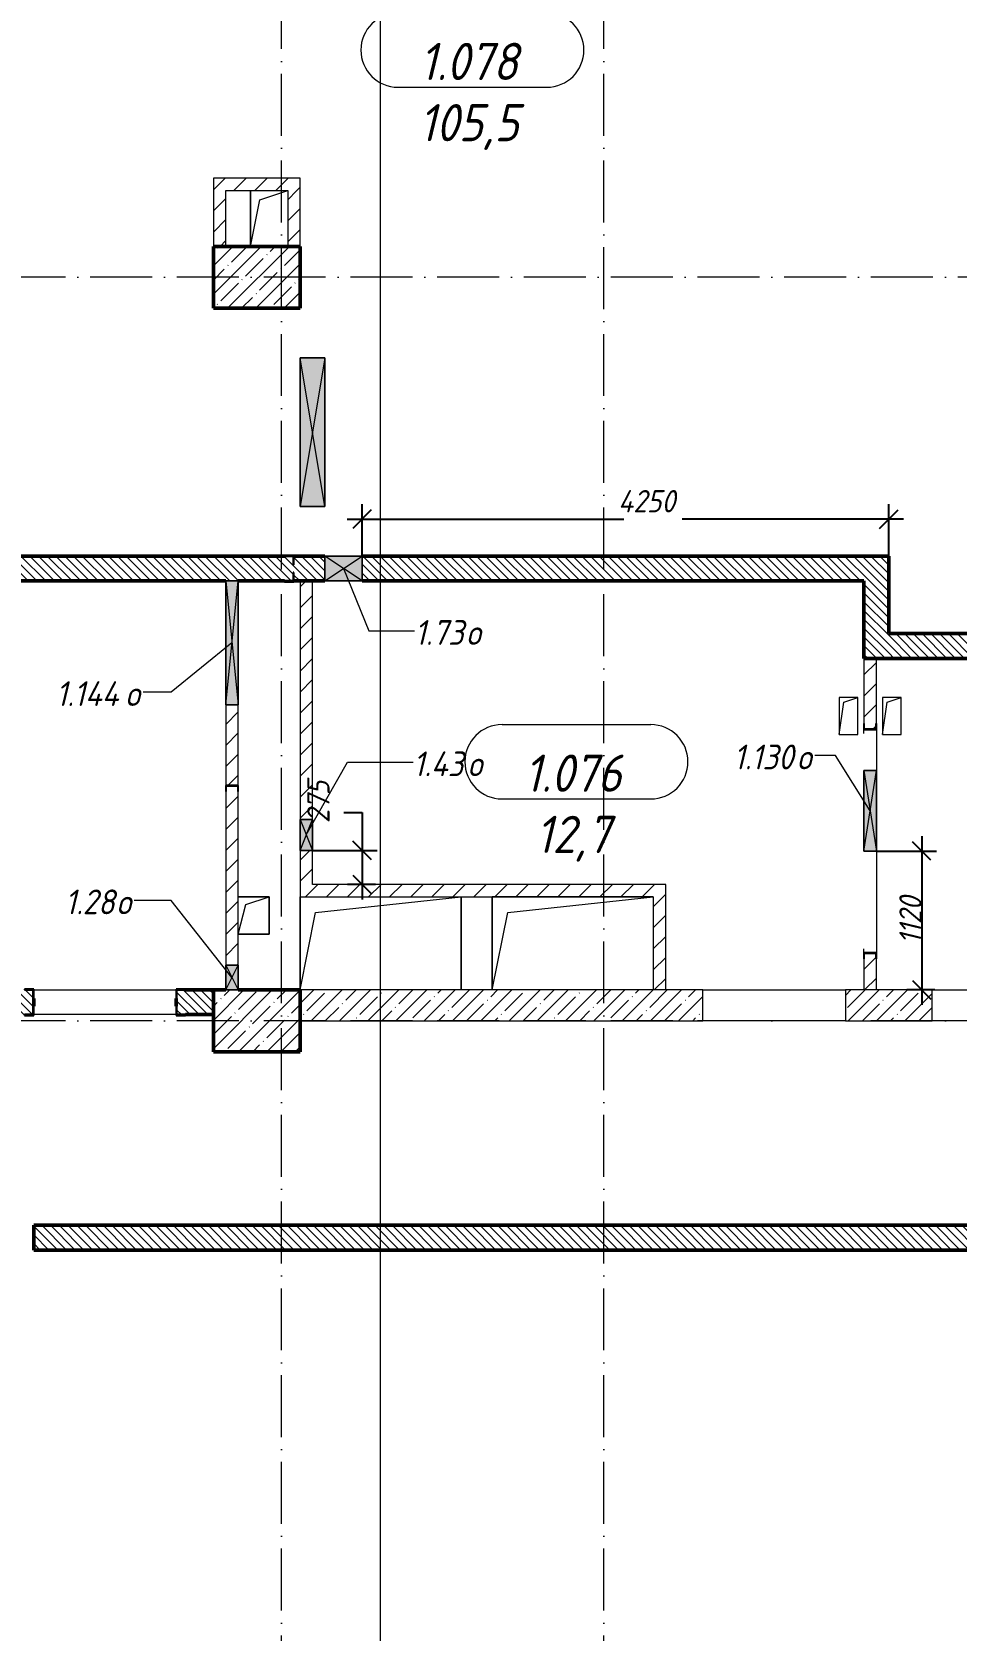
# Model space of a CAD drawing. Header units: millimetres. Extents: x -12989 to 629078, y -109036 to 555275.
# Drawn here: x 525449 to 532906, y 293457 to 306353 of the extents above; entities that cross this region are included whole.
import ezdxf

# ---------------------------------------------------------------- set-up
doc = ezdxf.new("R2010")
doc.units = ezdxf.units.MM
doc.linetypes.add('50_200_ШТРИХ_1Т_ш5_п1_п1_', pattern=[700, 500, -100, 0, -100])
for name, color, linetype, lineweight in [('A-____-____-DIMS', 7, 'Continuous', 9), ('A-DETL-GENF-OTLN', 7, 'Continuous', 9), ('A-FLOR-____-OTLN', 7, 'Continuous', 9), ('A-GENM-____-MCUT', 7, 'Continuous', 25), ('A-GENM-____-OTLN', 7, 'Continuous', 9), ('A-GENM-____-OTLN-1', 7, 'Continuous', 25), ('A-GLAZ-____-IDEN', 7, 'Continuous', 9), ('A-GLAZ-____-OTLN', 7, 'Continuous', 9), ('A-WALL-____-MCUT-1', 7, 'Continuous', 9), ('A-WALL-____-MCUT-2', 7, 'Continuous', 50), ('A-WALL-____-OTLN', 7, 'Continuous', 9), ('A-WALL-____-PATT-1', 7, 'Continuous', 9), ('A-WALL-FNSH-MCUT-1', 7, 'Continuous', 9), ('I-WALL-____-OTLN', 7, 'Continuous', 9), ('S-COLS-____-MCUT', 7, 'Continuous', 50), ('S-COLS-____-OTLN', 7, 'Continuous', 9), ('S-GRID-____-OTLN-1', 7, '50_200_ШТРИХ_1Т_ш5_п1_п1_', 9)]:
    doc.layers.add(name, color=color, linetype=linetype, lineweight=lineweight)
doc.layers.add('A-AREA-IDEN-1', color=7, linetype='Continuous', lineweight=9, true_color=0xaaaaaa)
doc.layers.add('G-____-____-SYMB-1', color=9, linetype='Continuous', lineweight=9, true_color=0x808080)
doc.styles.add('ISOCPEUR_I', font='isocpeui.ttf', dxfattribs={"width": 0.9, "height": 2.5})
doc.styles.add('ISOCPEUR_I_10', font='isocpeui.ttf', dxfattribs={"width": 0.9, "height": 180})
doc.styles.add('ISOCPEUR_I_9', font='isocpeui.ttf', dxfattribs={"width": 0.9, "height": 250})
doc.dimstyles.new('ISO-1_8_0_9К_СРЕДНИЙ_Кладочные_3', dxfattribs={"dimscale": 304.8, "dimtxt": 179.276612, "dimasz": 0.492126, "dimexe": 0.393701, "dimexo": 0, "dimgap": 0, "dimtad": 1, "dimdec": 3, "dimrnd": 0.001, "dimdsep": 46, "dimtxsty": 'ISOCPEUR_I_10', "dimblk1": 'OBLIQUE', "dimblk2": 'OBLIQUE', "dimsah": 1, "dimcen": 0.09, "dimdle": 0.393701, "dimazin": 0, "dimtfac": 1, "dimtdec": 4, "dimtix": 1, "dimtmove": 0, "dimatfit": 3, "dimfxl": 1, "dimtvp": 1, "dimtolj": 1, "dimtzin": 0, "dimarcsym": 2})
doc.dimstyles.new('ISO-1_8_0_9К_СРЕДНИЙ_Кладочные_4', dxfattribs={"dimscale": 304.8, "dimtxt": 179.276612, "dimasz": 0.492126, "dimexe": 0.393701, "dimexo": 0, "dimgap": 0, "dimtad": 1, "dimdec": 3, "dimrnd": 0.001, "dimdsep": 46, "dimtxsty": 'ISOCPEUR_I_10', "dimblk1": 'OBLIQUE', "dimblk2": 'OBLIQUE', "dimsah": 1, "dimcen": 0.09, "dimdle": 0.393701, "dimazin": 0, "dimtfac": 1, "dimtdec": 4, "dimtix": 1, "dimtmove": 1, "dimatfit": 3, "dimfxl": 1, "dimtvp": 1, "dimtolj": 1, "dimtzin": 0, "dimarcsym": 2})
doc.dimstyles.new('ISO-1_8_0_9К_СРЕДНИЙ_Кладочные_5', dxfattribs={"dimscale": 304.8, "dimtxt": 179.276612, "dimasz": 0.492126, "dimexe": 0.393701, "dimexo": 0, "dimgap": 0, "dimtad": 1, "dimdec": 3, "dimrnd": 0.001, "dimdsep": 46, "dimtxsty": 'ISOCPEUR_I_10', "dimblk1": 'OBLIQUE', "dimblk2": 'OBLIQUE', "dimsah": 1, "dimcen": 0.09, "dimdle": 0.393701, "dimazin": 0, "dimtfac": 1, "dimtdec": 4, "dimtix": 1, "dimtmove": 2, "dimatfit": 3, "dimfxl": 1, "dimtvp": 1, "dimtolj": 1, "dimtzin": 0, "dimarcsym": 2})
pattern_1 = [(135, (513013.31, 265891.49), (-35.35534, -35.35534), [])]
pattern_2 = [(45, (513013.31, 265891.49), (-84.8528, 84.8528), [])]

# ---------------------------------------------------------------- blocks, each defined once
blk = doc.blocks.new('BSC_Колонна _Прямоугольная - 500х700-V4-АР1_План отверстий 1 этажа в осях 1-64_А-ГГ')
at = {"layer": 'S-COLS-____-OTLN'}
h = blk.add_hatch(dxfattribs=at)
h.set_pattern_fill('FP_32', color=256, style=0, pattern_type=2)
h.set_pattern_definition([(315, (-32481.04, 14250), (114.04925, 114.04925), []), (315, (-32481.04, 14135.95), (114.04925, 114.04925), [201.613, -40.323, 3.353, -36.97])])
h.paths.add_polyline_path([(-250, 125), (-250, -350), (250, -350), (250, 350), (-250, 350), (-250, 150)], flags=0)
at = {"layer": 'S-COLS-____-MCUT'}
for p, q in [((250, 350), (-250, 350)), ((-250, 350), (-250, -350)), ((250, 250), (250, 350)), ((250, -350), (250, 150)), ((-250, -350), (250, -350))]:
    blk.add_line(p, q, dxfattribs=at)
blk = doc.blocks.new('BSC_Колонна _Прямоугольная - 500х700-V119-АР1_План отверстий 1 этажа в осях 1-64_А-ГГ')
at = {"layer": 'S-COLS-____-OTLN'}
h = blk.add_hatch(dxfattribs=at)
h.set_pattern_fill('FP_152', color=256, style=0, pattern_type=2)
h.set_pattern_definition([(315, (-38481.04, 14250), (114.04925, 114.04925), []), (315, (-38481.04, 14135.95), (114.04925, 114.04925), [201.613, -40.323, 3.353, -36.97])])
h.paths.add_polyline_path([(-250, 350), (-250, -350), (250, -350), (250, 350)], flags=0)
at = {"layer": 'S-COLS-____-MCUT'}
for p, q in [((250, 350), (-250, 350)), ((-250, 350), (-250, -350)), ((250, -350), (250, 350)), ((-250, -350), (250, -350))]:
    blk.add_line(p, q, dxfattribs=at)
blk = doc.blocks.new('154_Фахверк_СКБ_Швеллер - Тип_100_4010-27736299-АР1_План отверстий 1 этажа в осях 1-64_А-ГГ')
at = {"layer": 'A-GENM-____-MCUT'}
for p, q in [((175, 50), (125, 50)), ((125, 50), (125, -50)), ((128, 47), (175, 47)), ((128, -47), (128, 47)), ((175, 47), (175, 50)), ((125, -50), (175, -50)), ((175, -47), (128, -47)), ((175, -50), (175, -47))]:
    blk.add_line(p, q, dxfattribs=at)
blk = doc.blocks.new('Фахверк_СКБ_Уголок - 200_4010-27904266-АР1_План отверстий 1 этажа в осях 1-64_А-ГГ')
at = {"layer": 'A-GENM-____-MCUT'}
for p, q in [((125, 156), (50, 156)), ((50, 156), (50, 150)), ((50, 150), (119, 150)), ((119, 150), (119, 81)), ((125, 81), (125, 156)), ((119, 81), (125, 81)), ((125, 19), (119, 19)), ((119, 19), (119, -50)), ((125, -56), (125, 19)), ((119, -50), (50, -50)), ((50, -50), (50, -56)), ((50, -56), (125, -56))]:
    blk.add_line(p, q, dxfattribs=at)
blk = doc.blocks.new('154_Стойка_СКБ_Уголок - СМ-2230_200-28216496-АР1_План отверстий 1 этажа в осях 1-64_А-ГГ')
at = {"layer": 'A-GENM-____-MCUT'}
for p, q in [((125, 156), (125, 81)), ((200, 156), (125, 156)), ((131, 81), (131, 150)), ((131, 150), (200, 150)), ((200, 150), (200, 156)), ((125, 81), (131, 81)), ((131, 19), (125, 19)), ((125, 19), (125, -56)), ((131, -50), (131, 19)), ((125, -56), (200, -56)), ((200, -50), (131, -50)), ((200, -56), (200, -50))]:
    blk.add_line(p, q, dxfattribs=at)
blk = doc.blocks.new('AR_Отверстие прямоугольное _в плите_ - AR_Отверстие прямоугольное _в плите_-30459943-АР1_План отверстий 1 этажа в осях 1-64_А-ГГ')
at = {"layer": 'A-GENM-____-OTLN'}
for p, q in [((75, 150), (-75, 150)), ((-75, 150), (-75, -150)), ((-37, 113), (75, 150)), ((75, -150), (75, 150)), ((-75, -150), (-37, 113)), ((-75, -150), (75, -150))]:
    blk.add_line(p, q, dxfattribs=at)
blk = doc.blocks.new('AR_Отверстие прямоугольное _в плите_ - AR_Отверстие прямоугольное _в плите_-V194-АР1_План отверстий 1 этажа в осях 1-64_А-ГГ')
at = {"layer": 'A-GENM-____-OTLN'}
for p, q in [((-650, 375), (-650, -375)), ((-525, 250), (650, 375)), ((650, -375), (650, 375)), ((-650, -375), (-525, 250))]:
    blk.add_line(p, q, dxfattribs=at)
blk = doc.blocks.new('AR_Отверстие прямоугольное _в плите_ - AR_Отверстие прямоугольное _в плите_-V195-АР1_План отверстий 1 этажа в осях 1-64_А-ГГ')
at = {"layer": 'A-GENM-____-OTLN'}
for p, q in [((650, 375), (-650, 375)), ((-650, 375), (-650, -375)), ((-525, 250), (650, 375)), ((-650, -375), (-525, 250))]:
    blk.add_line(p, q, dxfattribs=at)
blk = doc.blocks.new('AR_Отверстие прямоугольное _в плите_ - AR_Отверстие прямоугольное _в плите_-V208-АР1_План отверстий 1 этажа в осях 1-64_А-ГГ')
at = {"layer": 'A-GENM-____-OTLN'}
for p, q in [((125, 150), (-125, 150)), ((-63, 88), (125, 150)), ((125, -150), (125, 150)), ((-125, -150), (-63, 88)), ((-125, -150), (125, -150))]:
    blk.add_line(p, q, dxfattribs=at)
blk = doc.blocks.new('AR_Отверстие прямоугольное _в плите_ - AR_Отверстие прямоугольное _в плите_-30552603-АР1_План отверстий 1 этажа в осях 1-64_А-ГГ')
at = {"layer": 'A-GENM-____-OTLN'}
for p, q in [((-150, 225), (-150, -225)), ((-150, -225), (-75, 150)), ((-75, 150), (150, 225))]:
    blk.add_line(p, q, dxfattribs=at)
blk = doc.blocks.new('AR_Отверстие прямоугольное _в стене__БезПР - AR_Отверстие прямоугольное _в стене__БезПР-36427964-АР1_План отверстий 1 этажа в осях 1-64_А-ГГ')
at = {"layer": 'A-GLAZ-____-OTLN'}
blk.add_hatch(color=256, dxfattribs=at).paths.add_polyline_path([(-150, 100), (-150, -100), (150, -100), (150, 100)], flags=0)
at = {"layer": 'A-DETL-GENF-OTLN'}
for p, q in [((-150, -100), (-150, 100)), ((-150, 100), (150, 100)), ((150, 100), (-150, -100)), ((-150, 100), (150, -100)), ((150, 100), (-150, 100)), ((-150, 100), (-150, -100)), ((150, 100), (150, -100)), ((150, -100), (150, 100)), ((150, -100), (-150, -100)), ((-150, -100), (150, -100))]:
    blk.add_line(p, q, dxfattribs=at)
at = {"layer": 'A-GLAZ-____-OTLN'}
blk.add_line((150, 100), (-150, 100), dxfattribs=at)
blk = doc.blocks.new('AR_Отверстие прямоугольное _в стене__БезПР - AR_Отверстие прямоугольное _в стене__БезПР-36428036-АР1_План отверстий 1 этажа в осях 1-64_А-ГГ')
at = {"layer": 'A-GLAZ-____-OTLN'}
blk.add_hatch(color=256, dxfattribs=at).paths.add_polyline_path([(-100, -50), (100, -50), (100, 50), (-100, 50)], flags=0)
at = {"layer": 'A-DETL-GENF-OTLN'}
for p, q in [((-100, -50), (-100, 50)), ((-100, 50), (100, 50)), ((100, 50), (-100, -50)), ((-100, 50), (100, -50)), ((100, 50), (-100, 50)), ((-100, 50), (-100, -50)), ((100, 50), (100, -50)), ((100, -50), (100, 50)), ((100, -50), (-100, -50)), ((-100, -50), (100, -50))]:
    blk.add_line(p, q, dxfattribs=at)
at = {"layer": 'A-GLAZ-____-OTLN'}
blk.add_line((100, 50), (-100, 50), dxfattribs=at)
blk = doc.blocks.new('AR_Отверстие прямоугольное _в стене__БезПР - AR_Отверстие прямоугольное _в стене__БезПР-36428091-АР1_План отверстий 1 этажа в осях 1-64_А-ГГ')
at = {"layer": 'A-GLAZ-____-OTLN'}
blk.add_hatch(color=256, dxfattribs=at).paths.add_polyline_path([(-125, -50), (125, -50), (125, 50), (-125, 50)], flags=0)
at = {"layer": 'A-DETL-GENF-OTLN'}
for p, q in [((-125, -50), (-125, 50)), ((-125, 50), (125, 50)), ((125, 50), (-125, -50)), ((-125, 50), (125, -50)), ((125, 50), (-125, 50)), ((-125, 50), (-125, -50)), ((125, 50), (125, -50)), ((125, -50), (125, 50)), ((125, -50), (-125, -50)), ((-125, -50), (125, -50))]:
    blk.add_line(p, q, dxfattribs=at)
at = {"layer": 'A-GLAZ-____-OTLN'}
blk.add_line((125, 50), (-125, 50), dxfattribs=at)
blk = doc.blocks.new('AR_Отверстие прямоугольное _в стене__БезПР - AR_Отверстие прямоугольное _в стене__БезПР-36428237-АР1_План отверстий 1 этажа в осях 1-64_А-ГГ')
at = {"layer": 'A-GLAZ-____-OTLN'}
blk.add_hatch(color=256, dxfattribs=at).paths.add_polyline_path([(-325, -50), (325, -50), (325, 50), (-325, 50)], flags=0)
at = {"layer": 'A-DETL-GENF-OTLN'}
for p, q in [((-325, -50), (-325, 50)), ((-325, 50), (325, 50)), ((325, 50), (-325, -50)), ((-325, 50), (325, -50)), ((325, 50), (-325, 50)), ((-325, 50), (-325, -50)), ((325, 50), (325, -50)), ((325, -50), (325, 50)), ((325, -50), (-325, -50)), ((-325, -50), (325, -50))]:
    blk.add_line(p, q, dxfattribs=at)
at = {"layer": 'A-GLAZ-____-OTLN'}
blk.add_line((325, 50), (-325, 50), dxfattribs=at)
blk = doc.blocks.new('AR_Отверстие прямоугольное _в стене__БезПР - AR_Отверстие прямоугольное _в стене__БезПР-36427925-АР1_План отверстий 1 этажа в осях 1-64_А-ГГ')
at = {"layer": 'A-GLAZ-____-OTLN'}
blk.add_hatch(color=256, dxfattribs=at).paths.add_polyline_path([(500, -50), (500, 50), (-500, 50), (-500, -50)], flags=0)
at = {"layer": 'A-DETL-GENF-OTLN'}
for p, q in [((-500, -50), (-500, 50)), ((-500, 50), (500, 50)), ((500, 50), (-500, -50)), ((-500, 50), (500, -50)), ((500, 50), (-500, 50)), ((-500, 50), (-500, -50)), ((500, 50), (500, -50)), ((500, -50), (500, 50)), ((500, -50), (-500, -50)), ((-500, -50), (500, -50))]:
    blk.add_line(p, q, dxfattribs=at)
at = {"layer": 'A-GLAZ-____-OTLN'}
blk.add_line((500, 50), (-500, 50), dxfattribs=at)
blk = doc.blocks.new('AR_Отверстие прямоугольное _в стене_ - AR_Отверстие прямоугольное _в стене__ОВ-36896535-АР1_План отверстий 1 этажа в осях 1-64_А-ГГ')
at = {"layer": 'A-GLAZ-____-OTLN'}
blk.add_hatch(color=256, dxfattribs=at).paths.add_polyline_path([(600, -100), (600, 100), (-600, 100), (-600, -100)], flags=0)
at = {"layer": 'A-DETL-GENF-OTLN'}
for p, q in [((-600, -100), (-600, 100)), ((-600, 100), (600, 100)), ((600, 100), (-600, -100)), ((-600, 100), (600, -100)), ((600, 100), (-600, 100)), ((-600, 100), (-600, -100)), ((600, 100), (600, -100)), ((600, -100), (600, 100)), ((600, -100), (-600, -100)), ((-600, -100), (600, -100))]:
    blk.add_line(p, q, dxfattribs=at)
blk = doc.blocks.new('_Oblique')
at = {"color": 0, "linetype": 'ByBlock', "lineweight": -2}
blk.add_line((-0.5, -0.5), (0.5, 0.5), dxfattribs=at)
blk = doc.blocks.new('*D5898')
at = {"layer": 'A-____-____-DIMS', "color": 0, "lineweight": -2, "transparency": 16777216}
for p, q in [((528113, 302123), (528113, 302541)), ((532363, 302123), (532363, 302541)), ((527993, 302421), (530226, 302421)), ((532483, 302421), (530695, 302421))]:
    blk.add_line(p, q, dxfattribs=at)
at = {"layer": 'Defpoints', "color": 0, "transparency": 16777216}
for p in [(532363, 302421), (528113, 302123), (532363, 302123)]:
    blk.add_point(p, dxfattribs=at)
at = {"layer": 'A-____-____-DIMS', "color": 0, "lineweight": -2, "transparency": 16777216, "xscale": 150, "yscale": 150, "zscale": 150, "rotation": 180}
blk.add_blockref('_Oblique', (528113, 302421), dxfattribs=at)
at = {"layer": 'A-____-____-DIMS', "color": 0, "lineweight": -2, "transparency": 16777216, "xscale": 150, "yscale": 150, "zscale": 150}
blk.add_blockref('_Oblique', (532363, 302421), dxfattribs=at)
at = {"layer": 'A-____-____-DIMS', "color": 0, "transparency": 16777216, "insert": (530179, 302656), "char_height": 180, "width": 562.65, "attachment_point": 1, "line_spacing_factor": 1.149209, "style": 'ISOCPEUR_I_10'}
blk.add_mtext('\\A1;4250', dxfattribs=at)
blk = doc.blocks.new('*D5899')
at = {"layer": 'A-____-____-DIMS', "color": 0, "lineweight": -2, "transparency": 16777216}
for p, q in [((532629, 299863), (532629, 298503)), ((532263, 299743), (532749, 299743)), ((532735, 298623), (532509, 298623))]:
    blk.add_line(p, q, dxfattribs=at)
at = {"layer": 'Defpoints', "color": 0, "transparency": 16777216}
for p in [(532263, 299743), (532629, 298623), (532735, 298623)]:
    blk.add_point(p, dxfattribs=at)
at = {"layer": 'A-____-____-DIMS', "color": 0, "lineweight": -2, "transparency": 16777216, "xscale": 150, "yscale": 150, "zscale": 150}
for p, rotation in [((532629, 299743), 90), ((532629, 298623), 270)]:
    blk.add_blockref('_Oblique', p, dxfattribs=dict(at, rotation=rotation))
at = {"layer": 'A-____-____-DIMS', "color": 0, "transparency": 16777216, "insert": (532539, 299183), "char_height": 180, "width": 463.36, "attachment_point": 5, "rotation": 90, "style": 'ISOCPEUR_I_10'}
blk.add_mtext('\\A1;1120', dxfattribs=at)
blk = doc.blocks.new('*D5900')
at = {"layer": 'A-____-____-DIMS', "color": 0, "lineweight": -2, "transparency": 16777216}
for p, q in [((527965, 300053), (528115, 300053)), ((528115, 300053), (528115, 299748)), ((528115, 299868), (528115, 299353)), ((527713, 299748), (528235, 299748)), ((528221, 299473), (527995, 299473))]:
    blk.add_line(p, q, dxfattribs=at)
at = {"layer": 'Defpoints', "color": 0, "transparency": 16777216}
for p in [(527713, 299748), (528115, 299473), (528221, 299473)]:
    blk.add_point(p, dxfattribs=at)
at = {"layer": 'A-____-____-DIMS', "color": 0, "lineweight": -2, "transparency": 16777216, "xscale": 150, "yscale": 150, "zscale": 150}
for p, rotation in [((528115, 299748), 90), ((528115, 299473), 270)]:
    blk.add_blockref('_Oblique', p, dxfattribs=dict(at, rotation=rotation))
at = {"layer": 'A-____-____-DIMS', "color": 0, "transparency": 16777216, "insert": (527671, 299968), "char_height": 180, "width": 409.58, "attachment_point": 1, "rotation": 90, "line_spacing_factor": 1.149209, "style": 'ISOCPEUR_I_10'}
blk.add_mtext('\\A1;275', dxfattribs=at)
blk = doc.blocks.new('AAR_СКБ_Марка_помещения_1_5 ммп - Номер _ Площадь-27962135-АИ_План этажа_Стены_1')
at = {"layer": 'A-AREA-IDEN-1'}
for p, q in [((-2.987, 3), (3.013, 3)), ((-2.987, 0), (3.013, 0))]:
    blk.add_line(p, q, dxfattribs=at)
for centre, start, end in [((-2.987, 1.5), 90, 270), ((3.013, 1.5), 270, 90)]:
    blk.add_arc(centre, 1.5, start, end, dxfattribs=at)

msp = doc.modelspace()

# ---------------------------------------------------------------- hatches: boundary and pattern name
at = {"layer": 'A-WALL-____-PATT-1'}
h = msp.add_hatch(dxfattribs=at)
h.set_pattern_fill('FP_4', color=256, style=0, pattern_type=2)
h.set_pattern_definition(pattern_2)
h.paths.add_polyline_path([(527013.3109, 304622.5335), (527013.3109, 305172.5335), (526913.3109, 305172.5335), (526913.3109, 304622.5335)], flags=0)
h = msp.add_hatch(dxfattribs=at)
h.set_pattern_fill('FP_4', color=256, style=0, pattern_type=2)
h.set_pattern_definition(pattern_2)
h.paths.add_polyline_path([(527513.3109, 305072.5335), (527613.3109, 305072.5335), (527613.3109, 305172.5335), (527013.3109, 305172.5335), (527013.3109, 305072.5335), (527138.0751, 305072.5335)], flags=0)
h = msp.add_hatch(dxfattribs=at)
h.set_pattern_fill('FP_4', color=256, style=0, pattern_type=2)
h.set_pattern_definition(pattern_2)
h.paths.add_polyline_path([(527613.3109, 304622.5335), (527613.3109, 305072.5335), (527513.3109, 305072.5335), (527513.3109, 304622.5335)], flags=0)
h = msp.add_hatch(dxfattribs=at)
h.set_pattern_fill('FP_6', color=256, style=0, pattern_type=2)
h.set_pattern_definition(pattern_1)
h.paths.add_polyline_path([(532163.3109, 301922.5335), (532363.3109, 301922.5335), (532363.3109, 302122.5335), (528113.3109, 302122.5335), (528113.3109, 301922.5335), (530673.0037, 301922.5335)], flags=0)
h.paths.add_polyline_path([(527563.3109, 301922.5335), (527813.3109, 301922.5335), (527813.3109, 302122.5335), (527563.3109, 302122.5335), (527563.3109, 302053.5335), (527557.3109, 302053.5335), (527557.3109, 302122.5335), (522813.3109, 302122.5335), (522813.3109, 301922.5335), (527557.3109, 301922.5335), (527557.3109, 301991.5335), (527563.3109, 301991.5335)], flags=0)
h = msp.add_hatch(dxfattribs=at)
h.set_pattern_fill('FP_4', color=256, style=0, pattern_type=2)
h.set_pattern_definition(pattern_2)
h.paths.add_polyline_path([(527713.3109, 299472.5335), (527713.3109, 299747.5335), (527613.3109, 299747.5335), (527613.3109, 299472.5335)], flags=0)
h.paths.add_polyline_path([(527613.3109, 299997.5335), (527713.3109, 299997.5335), (527713.3109, 301922.5335), (527613.3109, 301922.5335), (527613.3109, 301025.7374)], flags=0)
h = msp.add_hatch(dxfattribs=at)
h.set_pattern_fill('FP_6', color=256, style=0, pattern_type=2)
h.set_pattern_definition(pattern_1)
h.paths.add_polyline_path([(532363.3109, 301297.5335), (532363.3109, 301922.5335), (532163.3109, 301922.5335), (532163.3109, 301297.5335)], flags=0)
h = msp.add_hatch(dxfattribs=at)
h.set_pattern_fill('FP_6', color=256, style=0, pattern_type=2)
h.set_pattern_definition(pattern_1)
h.paths.add_polyline_path([(536313.3109, 301297.5335), (536313.3109, 301497.5335), (532363.3109, 301497.5335), (532363.3109, 301297.5335), (535975.3966, 301297.5335)], flags=0)
h = msp.add_hatch(dxfattribs=at)
h.set_pattern_fill('FP_4', color=256, style=0, pattern_type=2)
h.set_pattern_definition(pattern_2)
h.paths.add_polyline_path([(532163.3109, 298622.5335), (532263.3109, 298622.5335), (532263.3109, 298872.5335), (532260.3109, 298872.5335), (532260.3109, 298919.5335), (532166.3109, 298919.5335), (532166.3109, 298872.5335), (532163.3109, 298872.5335)], flags=0)
h.paths.add_polyline_path([(532166.3109, 300725.5335), (532260.3109, 300725.5335), (532260.3109, 300772.5335), (532263.3109, 300772.5335), (532263.3109, 301297.5335), (532163.3109, 301297.5335), (532163.3109, 300772.5335), (532166.3109, 300772.5335)], flags=0)
h = msp.add_hatch(dxfattribs=at)
h.set_pattern_fill('FP_4', color=256, style=0, pattern_type=2)
h.set_pattern_definition(pattern_2)
h.paths.add_polyline_path([(527013.3109, 298822.5335), (527113.3109, 298822.5335), (527113.3109, 300222.5335), (527110.3109, 300222.5335), (527110.3109, 300269.5335), (527016.3109, 300269.5335), (527016.3109, 300222.5335), (527013.3109, 300222.5335)], flags=0)
h.paths.add_polyline_path([(527113.3109, 300272.5335), (527113.3109, 300922.5335), (527013.3109, 300922.5335), (527013.3109, 300272.5335), (527110.3109, 300272.5335)], flags=0)
h = msp.add_hatch(dxfattribs=at)
h.set_pattern_fill('FP_4', color=256, style=0, pattern_type=2)
h.set_pattern_definition(pattern_2)
h.paths.add_polyline_path([(530563.3109, 299372.5335), (530563.3109, 299472.5335), (527613.3109, 299472.5335), (527613.3109, 299372.5335), (530463.3109, 299372.5335)], flags=0)
h = msp.add_hatch(dxfattribs=at)
h.set_pattern_fill('FP_4', color=256, style=0, pattern_type=2)
h.set_pattern_definition(pattern_2)
h.paths.add_polyline_path([(530563.3109, 298622.5335), (530563.3109, 299372.5335), (530463.3109, 299372.5335), (530463.3109, 298622.5335)], flags=0)
h = msp.add_hatch(dxfattribs=at)
h.set_pattern_fill('FP_6', color=256, style=0, pattern_type=2)
h.set_pattern_definition(pattern_1)
h.paths.add_polyline_path([(526913.3109, 298422.5335), (526913.3109, 298622.5335), (526619.3109, 298622.5335), (526619.3109, 298553.5335), (526613.3109, 298553.5335), (526613.3109, 298491.5335), (526619.3109, 298491.5335), (526619.3109, 298422.5335), (526688.3109, 298422.5335)], flags=0)
h.paths.add_polyline_path([(525370.6108, 298422.5335), (525457.3109, 298422.5335), (525457.3109, 298491.5335), (525463.3109, 298491.5335), (525463.3109, 298553.5335), (525457.3109, 298553.5335), (525457.3109, 298622.5335), (524913.3109, 298622.5335), (524913.3109, 298422.5335)], flags=0)
h.paths.add_polyline_path([(523613.3109, 298422.5335), (523613.3109, 298622.5335), (523113.3109, 298622.5335), (523113.3109, 298422.5335), (523603.1465, 298422.5335)], flags=0)
h = msp.add_hatch(dxfattribs=at)
h.set_pattern_fill('FP_27', color=256, style=0, pattern_type=2)
h.set_pattern_definition([(45, (513013.31, 265891.49), (-114.04925, 114.04925), []), (45, (513127.36, 265891.49), (-114.04925, 114.04925), [201.612, -40.322, 3.353, -36.97])])
h.paths.add_polyline_path([(535863.3109, 298372.5335), (535863.3109, 298622.5335), (533863.3109, 298622.5335), (533863.3109, 298372.5335), (534207.9323, 298372.5335)], flags=0)
h.paths.add_polyline_path([(532713.3109, 298372.5335), (532713.3109, 298622.5335), (532013.3109, 298622.5335), (532013.3109, 298372.5335), (532440.468, 298372.5335)], flags=0)
h.paths.add_polyline_path([(530863.3109, 298372.5335), (530863.3109, 298622.5335), (527613.3109, 298622.5335), (527613.3109, 298372.5335), (530673.0037, 298372.5335)], flags=0)
h = msp.add_hatch(dxfattribs=at)
h.set_pattern_fill('FP_6', color=256, style=0, pattern_type=2)
h.set_pattern_definition(pattern_1)
h.paths.add_polyline_path([(534763.3109, 296522.5335), (534763.3109, 296722.5335), (525463.3109, 296722.5335), (525463.3109, 296522.5335), (534207.9323, 296522.5335)], flags=0)

# ---------------------------------------------------------------- linework, layer by layer
at = {"layer": 'A-FLOR-____-OTLN'}
for p, q in [((527213.3109, 304622.5335), (527213.3109, 305072.5335)), ((527113.3109, 299372.5335), (527363.3109, 299372.5335)), ((527363.3109, 299372.5335), (527363.3109, 299072.5335)), ((527613.3109, 298622.5335), (527613.3109, 299372.5335)), ((528913.3109, 299372.5335), (528913.3109, 298622.5335)), ((529163.3109, 299372.186), (530463.3109, 299372.186)), ((529163.3109, 298622.5335), (529163.3109, 299372.186)), ((527363.3109, 299072.5335), (527113.3109, 299072.5335))]:
    msp.add_line(p, q, dxfattribs=at)
at = {"layer": 'A-GLAZ-____-IDEN'}
for p, q in [((527963.3109, 302022.5335), (528168.4392, 301518.8993)), ((528168.4392, 301518.8993), (528537.666, 301518.8993)), ((527063.3109, 301422.5335), (526573.8628, 301025.6077)), ((526573.8628, 301025.6077), (526346.4772, 301025.6077)), ((531932.9263, 300514.2727), (531766.0227, 300514.2727)), ((532213.3109, 300067.5335), (531932.9263, 300514.2727)), ((527663.3109, 299872.5335), (527996.7994, 300459.108)), ((527996.7994, 300459.108), (528525.516, 300459.108)), ((526573.8628, 299345.0098), (526274.925, 299345.0098)), ((527063.3109, 298722.5335), (526573.8628, 299345.0098))]:
    msp.add_line(p, q, dxfattribs=at)
at = {"layer": 'A-WALL-____-MCUT-1'}
for p, q in [((530863.3109, 298622.5335), (527613.3109, 298622.5335)), ((530863.3109, 298372.5335), (530863.3109, 298622.5335)), ((532713.3109, 298622.5335), (532013.3109, 298622.5335)), ((532013.3109, 298622.5335), (532013.3109, 298372.5335)), ((532713.3109, 298372.5335), (532713.3109, 298622.5335)), ((527613.3109, 298372.5335), (530863.3109, 298372.5335)), ((532013.3109, 298372.5335), (532713.3109, 298372.5335))]:
    msp.add_line(p, q, dxfattribs=at)
at = {"layer": 'A-WALL-____-MCUT-2'}
for p, q in [((527488.3109, 302122.5335), (522813.3109, 302122.5335)), ((527813.3109, 302122.5335), (527563.3109, 302122.5335)), ((532363.3109, 302122.5335), (528113.3109, 302122.5335)), ((532363.3109, 301497.5335), (532363.3109, 302122.5335)), ((523463.3109, 301922.5335), (527013.3109, 301922.5335)), ((527113.3109, 301922.5335), (527488.3109, 301922.5335)), ((527563.3109, 301922.5335), (527813.3109, 301922.5335)), ((528113.3109, 301922.5335), (532163.3109, 301922.5335)), ((532163.3109, 301922.5335), (532163.3109, 301297.5335)), ((536313.3109, 301497.5335), (532363.3109, 301497.5335)), ((532163.3109, 301297.5335), (536313.3109, 301297.5335)), ((525463.3109, 298491.5335), (525463.3109, 298553.5335)), ((526613.3109, 298553.5335), (526613.3109, 298491.5335)), ((526913.3109, 298622.5335), (526688.3109, 298622.5335)), ((526688.3109, 298422.5335), (526913.3109, 298422.5335)), ((534763.3109, 296722.5335), (525463.3109, 296722.5335)), ((525463.3109, 296722.5335), (525463.3109, 296522.5335)), ((525463.3109, 296522.5335), (534763.3109, 296522.5335))]:
    msp.add_line(p, q, dxfattribs=at)
at = {"layer": 'A-WALL-____-OTLN'}
for p, q in [((530863.3109, 298622.5335), (532013.3109, 298622.5335)), ((532713.3109, 298622.5335), (533863.3109, 298622.5335)), ((532013.3109, 298372.5335), (530863.3109, 298372.5335)), ((533863.3109, 298372.5335), (532713.3109, 298372.5335))]:
    msp.add_line(p, q, dxfattribs=at)
at = {"layer": 'A-WALL-FNSH-MCUT-1'}
for p, q in [((527613.3109, 305172.5335), (526913.3109, 305172.5335)), ((526913.3109, 305172.5335), (526913.3109, 304622.5335)), ((527613.3109, 304622.5335), (527613.3109, 305172.5335)), ((527013.3109, 305072.5335), (527513.3109, 305072.5335)), ((527013.3109, 304622.5335), (527013.3109, 305072.5335)), ((527513.3109, 305072.5335), (527513.3109, 304622.5335)), ((527613.3109, 301922.5335), (527613.3109, 299997.5335)), ((527713.3109, 299997.5335), (527713.3109, 301922.5335)), ((532163.3109, 301297.5335), (532163.3109, 300772.5335)), ((532263.3109, 300772.5335), (532263.3109, 301297.5335)), ((527013.3109, 300922.5335), (527013.3109, 300272.5335)), ((527113.3109, 300272.5335), (527113.3109, 300922.5335)), ((527013.3109, 300222.5335), (527013.3109, 298822.5335)), ((527113.3109, 298822.5335), (527113.3109, 300222.5335)), ((527613.3109, 299747.5335), (527613.3109, 299372.5335)), ((527713.3109, 299472.5335), (527713.3109, 299747.5335)), ((530563.3109, 299472.5335), (527713.3109, 299472.5335)), ((530563.3109, 298622.5335), (530563.3109, 299472.5335)), ((527613.3109, 299372.5335), (530463.3109, 299372.5335)), ((530463.3109, 299372.5335), (530463.3109, 298622.5335)), ((532163.3109, 298872.5335), (532163.3109, 298622.5335)), ((532263.3109, 298622.5335), (532263.3109, 298872.5335))]:
    msp.add_line(p, q, dxfattribs=at)
at = {"layer": 'G-____-____-SYMB-1'}
msp.add_line((528259.5819, 315956.3984), (528259.5819, 261220.5123), dxfattribs=at)
at = {"layer": 'I-WALL-____-OTLN'}
for p, q in [((532163.3109, 300692.5335), (532163.3109, 300722.5335)), ((532263.3109, 300722.5335), (532263.3109, 300392.5335)), ((532263.3109, 299742.5335), (532263.3109, 298922.5335)), ((532163.3109, 298922.5335), (532163.3109, 298952.5335)), ((525463.3109, 298622.5335), (526613.3109, 298622.5335)), ((526613.3109, 298422.5335), (525463.3109, 298422.5335))]:
    msp.add_line(p, q, dxfattribs=at)
at = {"layer": 'S-GRID-____-OTLN-1'}
for p, q in [((527463.3109, 261408.8852), (527463.3109, 315772.4512)), ((530063.3109, 261408.8852), (530063.3109, 315772.4512)), ((539721.0501, 304372.5335), (508344.5407, 304372.5335)), ((539721.0501, 298372.5335), (508344.5407, 298372.5335))]:
    msp.add_line(p, q, dxfattribs=at)

# ---------------------------------------------------------------- block references
at = {"layer": 'A-AREA-IDEN-1', "xscale": 199.9999999999999, "yscale": 199.9999999999999, "zscale": 199.9999999999999}
for p in [(529000.8807, 305906.4412), (529840.5163, 300163.0791)]:
    msp.add_blockref('AAR_СКБ_Марка_помещения_1_5 ммп - Номер _ Площадь-27962135-АИ_План этажа_Стены_1', p, dxfattribs=at)
at = {"layer": 'A-GENM-____-OTLN'}
for name, p in [('AR_Отверстие прямоугольное _в плите_ - AR_Отверстие прямоугольное _в плите_-30552603-АР1_План отверстий 1 этажа в осях 1-64_А-ГГ', (527363.3109, 304847.5335)), ('AR_Отверстие прямоугольное _в плите_ - AR_Отверстие прямоугольное _в плите_-30459943-АР1_План отверстий 1 этажа в осях 1-64_А-ГГ', (532038.3109, 300832.5335)), ('AR_Отверстие прямоугольное _в плите_ - AR_Отверстие прямоугольное _в плите_-30459943-АР1_План отверстий 1 этажа в осях 1-64_А-ГГ', (532388.3109, 300832.5335)), ('AR_Отверстие прямоугольное _в плите_ - AR_Отверстие прямоугольное _в плите_-V208-АР1_План отверстий 1 этажа в осях 1-64_А-ГГ', (527238.3109, 299222.5335)), ('AR_Отверстие прямоугольное _в плите_ - AR_Отверстие прямоугольное _в плите_-V194-АР1_План отверстий 1 этажа в осях 1-64_А-ГГ', (528263.3109, 298997.5335)), ('AR_Отверстие прямоугольное _в плите_ - AR_Отверстие прямоугольное _в плите_-V195-АР1_План отверстий 1 этажа в осях 1-64_А-ГГ', (529813.3109, 298997.186))]:
    msp.add_blockref(name, p, dxfattribs=at)
at = {"layer": 'A-GENM-____-OTLN-1'}
for name, p in [('Фахверк_СКБ_Уголок - 200_4010-27904266-АР1_План отверстий 1 этажа в осях 1-64_А-ГГ', (527438.3109, 301972.5335)), ('154_Стойка_СКБ_Уголок - СМ-2230_200-28216496-АР1_План отверстий 1 этажа в осях 1-64_А-ГГ', (526488.3109, 298472.5335))]:
    msp.add_blockref(name, p, dxfattribs=at)
for name, p, rotation in [('154_Фахверк_СКБ_Швеллер - Тип_100_4010-27736299-АР1_План отверстий 1 этажа в осях 1-64_А-ГГ', (532213.3109, 300597.5335), 89.9999999999999), ('154_Фахверк_СКБ_Швеллер - Тип_100_4010-27736299-АР1_План отверстий 1 этажа в осях 1-64_А-ГГ', (527063.3109, 300397.5335), 269.9999999999999), ('154_Фахверк_СКБ_Швеллер - Тип_100_4010-27736299-АР1_План отверстий 1 этажа в осях 1-64_А-ГГ', (532213.3109, 299047.5335), 269.9999999999999), ('154_Стойка_СКБ_Уголок - СМ-2230_200-28216496-АР1_План отверстий 1 этажа в осях 1-64_А-ГГ', (525588.3109, 298572.5335), 180)]:
    msp.add_blockref(name, p, dxfattribs=dict(at, rotation=rotation))
at = {"layer": 'A-GLAZ-____-OTLN'}
for name, p, rotation in [('AR_Отверстие прямоугольное _в стене_ - AR_Отверстие прямоугольное _в стене__ОВ-36896535-АР1_План отверстий 1 этажа в осях 1-64_А-ГГ', (527713.3109, 303122.5335), 270.0000000000007), ('AR_Отверстие прямоугольное _в стене__БезПР - AR_Отверстие прямоугольное _в стене__БезПР-36427964-АР1_План отверстий 1 этажа в осях 1-64_А-ГГ', (527963.3109, 302022.5335), 180), ('AR_Отверстие прямоугольное _в стене__БезПР - AR_Отверстие прямоугольное _в стене__БезПР-36427925-АР1_План отверстий 1 этажа в осях 1-64_А-ГГ', (527063.3109, 301422.5335), 89.99999999999993), ('AR_Отверстие прямоугольное _в стене__БезПР - AR_Отверстие прямоугольное _в стене__БезПР-36428237-АР1_План отверстий 1 этажа в осях 1-64_А-ГГ', (532213.3109, 300067.5335), 89.9999999999999), ('AR_Отверстие прямоугольное _в стене__БезПР - AR_Отверстие прямоугольное _в стене__БезПР-36428091-АР1_План отверстий 1 этажа в осях 1-64_А-ГГ', (527663.3109, 299872.5335), 89.99999999999993), ('AR_Отверстие прямоугольное _в стене__БезПР - AR_Отверстие прямоугольное _в стене__БезПР-36428036-АР1_План отверстий 1 этажа в осях 1-64_А-ГГ', (527063.3109, 298722.5335), 89.99999999999993)]:
    msp.add_blockref(name, p, dxfattribs=dict(at, rotation=rotation))
at = {"layer": 'S-COLS-____-OTLN', "rotation": 89.9999999999999}
for name, p in [('BSC_Колонна _Прямоугольная - 500х700-V119-АР1_План отверстий 1 этажа в осях 1-64_А-ГГ', (527263.3109, 304372.5335)), ('BSC_Колонна _Прямоугольная - 500х700-V4-АР1_План отверстий 1 этажа в осях 1-64_А-ГГ', (527263.3109, 298372.5335))]:
    msp.add_blockref(name, p, dxfattribs=at)

# ---------------------------------------------------------------- texts
at = {"layer": 'A-AREA-IDEN-1', "char_height": 300, "attachment_point": 8, "line_spacing_factor": 1.139951, "style": 'ISOCPEUR_I'}
for s, insert, width in [('\\pxqc,t8.46667,16.93333,25.4,33.86667,42.33333,50.8,59.26667,67.73333,76.2,84.66667,93.13333,101.6,110.06667,118.53333,127,135.46667,143.93333,152.4,160.86667,169.33333,177.8,186.26667,194.73333,203.2,211.66667,220.13333,228.6,237.06667,245.53333,254,262.46667,270.93333;{1.078}', (528975.4517, 305964.7711), 900), ('\\pxqc,t8.46667,16.93333,25.4,33.86667,42.33333,50.8,59.26667,67.73333,76.2,84.66667,93.13333,101.6,110.06667,118.53333,127,135.46667,143.93333,152.4,160.86667,169.33333,177.8,186.26667,194.73333,203.2,211.66667,220.13333,228.6,237.06667,245.53333,254,262.46667,270.93333;{105,5}', (528975.4517, 305400.8231), 914), ('\\pxqc,t8.46667,16.93333,25.4,33.86667,42.33333,50.8,59.26667,67.73333,76.2,84.66667,93.13333,101.6,110.06667,118.53333,127,135.46667,143.93333,152.4,160.86667,169.33333,177.8,186.26667,194.73333,203.2,211.66667,220.13333,228.6,237.06667,245.53333,254,262.46667,270.93333;{1.076}', (529815.0872, 300221.409), 900), ('\\pxqc,t8.46667,16.93333,25.4,33.86667,42.33333,50.8,59.26667,67.73333,76.2,84.66667,93.13333,101.6,110.06667,118.53333,127,135.46667,143.93333,152.4,160.86667,169.33333,177.8,186.26667,194.73333,203.2,211.66667,220.13333,228.6,237.06667,245.53333,254,262.46667,270.93333;{12,7}', (529815.0872, 299657.461), 702)]:
    msp.add_mtext(s, dxfattribs=dict(at, insert=insert, width=width))
at = {"layer": 'A-GLAZ-____-IDEN', "char_height": 200, "attachment_point": 1, "style": 'ISOCPEUR_I_9'}
for s, insert, width in [('1.73', (528537.666, 301606.5139), 505.063125), ('\\fISOCPEUR|b0|i1|c204|p34|;\\W.9;о', (528954.3847, 301606.5139), 158.734125), ('1.144', (525643.9234, 301113.2223), 678.227625), ('\\fISOCPEUR|b0|i1|c204|p34|;\\W.9;о', (526203.5171, 301113.2223), 158.734125), ('1.43', (528525.516, 300546.7226), 533.923875), ('\\fISOCPEUR|b0|i1|c204|p34|;\\W.9;о', (528966.0472, 300546.7226), 158.734125), ('1.130', (531111.1695, 300601.8873), 620.506125), ('\\fISOCPEUR|b0|i1|c204|p34|;\\W.9;о', (531623.1382, 300601.8873), 158.734125), ('1.28', (525715.4734, 299432.6244), 505.063125), ('\\fISOCPEUR|b0|i1|c204|p34|;\\W.9;о', (526132.1921, 299432.6244), 158.734125)]:
    msp.add_mtext(s, dxfattribs=dict(at, insert=insert, width=width))

# ---------------------------------------------------------------- dimensions: what is measured, and where the dimension line sits
at = {"layer": 'A-____-____-DIMS'}
dim = msp.add_linear_dim(base=(532363.3109, 302420.7215), p1=(528113.3109, 302122.5335), p2=(532363.3109, 302122.5335), dimstyle='ISO-1_8_0_9К_СРЕДНИЙ_Кладочные_5', override={"dimpost": '<>', "dimfxl": 4250}, dxfattribs=at)
dim.commit()
dim.dimension.update_dxf_attribs({"geometry": '*D5898', "text_midpoint": (530460.4678, 302535.8835), "dimtype": 160})
dim = msp.add_linear_dim(base=(528115.2393, 299472.5335), p1=(527713.3109, 299747.5335), p2=(528221.3053, 299472.5335), angle=90, dimstyle='ISO-1_8_0_9К_СРЕДНИЙ_Кладочные_4', override={"dimpost": '<>', "dimfxl": 577.653288}, dxfattribs=at)
dim.commit()
dim.dimension.update_dxf_attribs({"geometry": '*D5900', "text_midpoint": (528000.0773, 300052.9002), "dimtype": 160, "text_rotation": 90})
dim = msp.add_linear_dim(base=(532629.3506, 298622.5335), p1=(532263.3109, 299742.5335), p2=(532735.4166, 298622.5335), angle=90, dimstyle='ISO-1_8_0_9К_СРЕДНИЙ_Кладочные_3', override={"dimpost": '<>', "dimfxl": 1215.435657}, dxfattribs=at)
dim.commit()
dim.dimension.update_dxf_attribs({"geometry": '*D5899', "text_midpoint": (532539.3506, 299182.5335)})

doc.saveas('drawing.dxf')
